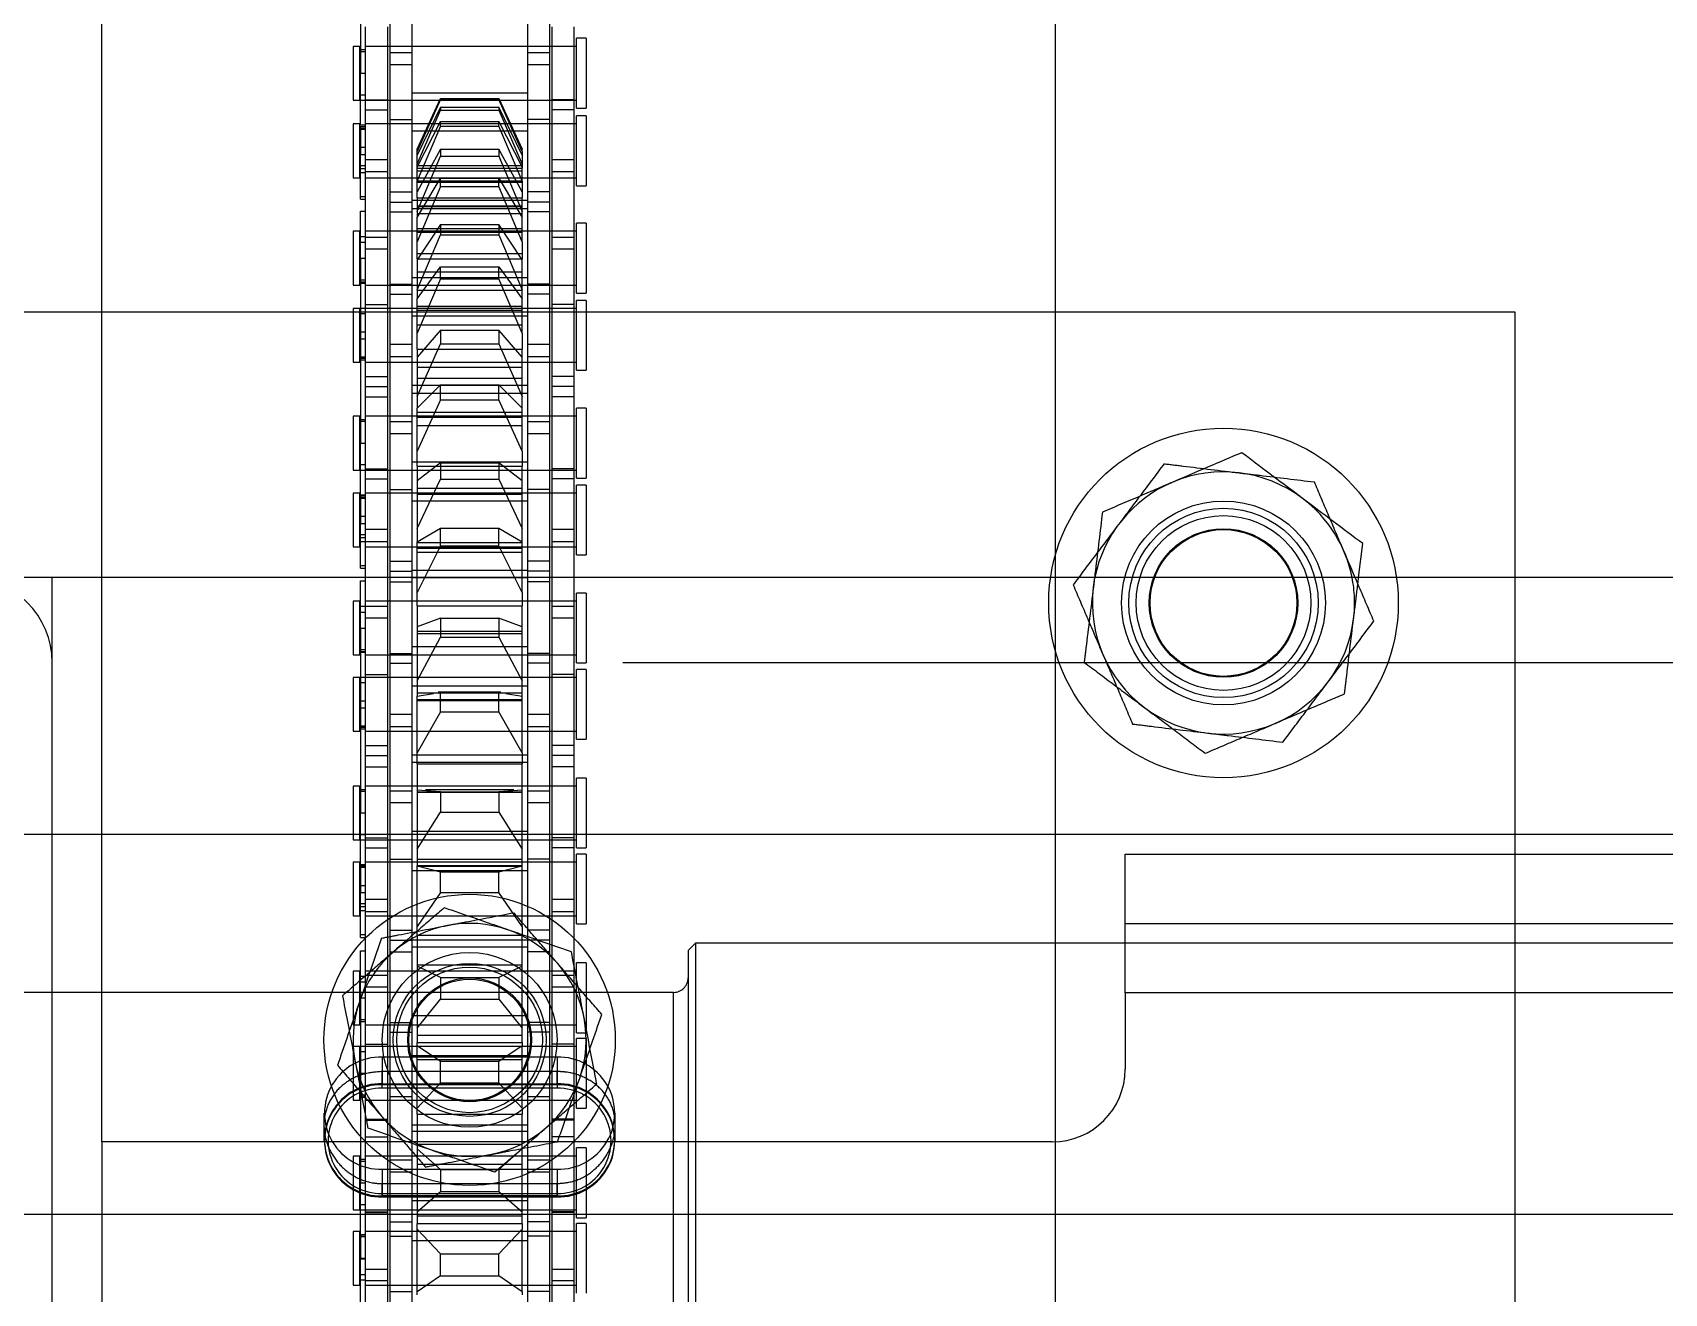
# Model space of a CAD drawing. Header units: metres. Extents: x 0 to 63075, y 0 to 44550.
# Drawn here: x 13962.1 to 14074.1, y 24634.4 to 24720.9 of the extents above; entities that cross this region are included whole.
import ezdxf

# ---------------------------------------------------------------- set-up
doc = ezdxf.new("R2010")
doc.units = ezdxf.units.M
doc.header["$LTSCALE"] = 75
doc.linetypes.add('HIDDEN2', pattern=[4.7625, 3.175, -1.5875])
for name, color, linetype in [('SDM', 7, 'Continuous'), ('SL1', 8, 'Continuous'), ('SL4', 4, 'Continuous'), ('ST1', 7, 'HIDDEN2')]:
    doc.layers.add(name, color=color, linetype=linetype)

# ---------------------------------------------------------------- blocks, each defined once
blk = doc.blocks.new('A$Ca548c4ee')
at = {"layer": 'SL1'}
for p, q in [((7742.12, 1997.52), (742.12, 1997.52)), ((7742.12, 1997.52), (742.12, 1997.52)), ((7742.12, 1971.42), (742.12, 1971.42)), ((7742.12, 1971.42), (742.12, 1971.42))]:
    blk.add_line(p, q, dxfattribs=at)
blk = doc.blocks.new('A$Ca53c419a')
at = {"layer": 'SL4'}
for p, q in [((215, 486.24), (59.76, 486.24)), ((215, 421), (215, 486.24)), ((215, 486.24), (1004.76, 486.24)), ((215.01, 420.77), (1004.76, 420.77)), ((228.64, 416), (228.64, 420.77)), ((253.75, 281.23), (253.75, 420.77)), ((272, 420.77), (272, 389.25)), ((225.24, 416), (220, 416)), ((225.24, 416), (234.76, 416)), ((225.24, 286), (225.24, 416)), ((234.76, 416), (234.76, 286)), ((253.75, 399.97), (256.08, 399.69)), ((272, 389.25), (253.75, 389.25))]:
    blk.add_line(p, q, dxfattribs=at)
for centre, radius, start, end in [((220, 421), 5, 180, 270), ((252, 409.25), 9, 23.0976, 78.7877), ((252, 409.25), 9, 323.0976, 23.0976), ((252, 409.25), 9, 281.2123, 323.0976)]:
    blk.add_arc(centre, radius, start, end, dxfattribs=at)
for points, knots in [([(258.24, 417.56), (256.91, 417.72), (255.43, 417.9), (253.91, 418.08), (253.75, 418.1)], [0, 0, 0, 0, 0.893968, 1, 1, 1, 1]), ([(260.28, 412.78), (260.23, 412.89), (259.86, 413.75), (259.17, 415.37), (258.55, 416.83), (258.24, 417.56)], [0, 0, 0, 0, 0.07009, 0.530784, 1, 1, 1, 1]), ([(262.32, 408), (261.99, 408.78), (261.32, 410.34), (260.63, 411.96), (260.28, 412.78)], [0, 0, 0, 0, 0.495458, 1, 1, 1, 1]), ([(259.2, 403.85), (259.27, 403.94), (259.83, 404.69), (260.89, 406.1), (261.84, 407.36), (262.32, 408)], [0, 0, 0, 0, 0.07009, 0.530784, 1, 1, 1, 1]), ([(256.08, 399.69), (256.58, 400.37), (257.61, 401.73), (258.66, 403.14), (259.2, 403.85)], [0, 0, 0, 0, 0.495458, 1, 1, 1, 1])]:
    blk.add_open_spline(points, degree=3, knots=knots, dxfattribs=at)
at = {"layer": 'ST1'}
for p, q in [((225.26, 447), (225.26, 538.56)), ((272, 534.86), (272, 420.77)), ((253.75, 420.77), (253.75, 496)), ((202.45, 489.65), (247.9, 489.65)), ((247.9, 489.65), (253.75, 489.65)), ((247.9, 212.35), (247.9, 489.65)), ((215, 486.24), (1004.76, 486.24)), ((216.97, 471), (215.07, 471)), ((216.16, 471), (215.14, 471)), ((203.75, 468.49), (206.97, 468.49)), ((208.84, 469), (205.15, 469)), ((205.15, 469), (205.15, 468.53)), ((205.15, 468.53), (208.84, 468.53)), ((205.52, 468.53), (205.52, 468.16)), ((205.88, 468.49), (205.88, 468.16)), ((205.9, 468.49), (205.9, 468.16)), ((206.97, 468.49), (206.97, 468.16)), ((208.62, 468.49), (206.97, 468.49)), ((207.01, 468.49), (207.01, 468.16)), ((208.47, 468.16), (208.47, 468.53)), ((208.61, 468.49), (208.61, 468.16)), ((208.62, 468.49), (208.62, 468.16)), ((208.63, 468.49), (212.18, 468.49)), ((208.63, 468.49), (208.63, 468.16)), ((208.84, 468.53), (208.84, 469)), ((214.02, 469), (210.33, 469)), ((210.33, 469), (210.33, 468.53)), ((210.33, 468.53), (214.02, 468.53)), ((210.33, 468.49), (210.33, 466.64)), ((210.7, 468.53), (210.7, 468.16)), ((212.18, 468.49), (212.18, 468.16)), ((224.88, 468.49), (212.18, 468.49)), ((212.18, 468.49), (212.18, 468.16)), ((213.65, 468.16), (213.65, 468.53)), ((213.8, 468.49), (213.8, 468.16)), ((213.8, 468.49), (213.8, 468.16)), ((214.02, 468.53), (214.02, 469)), ((221.54, 469), (217.85, 469)), ((217.85, 469), (217.85, 468.53)), ((217.85, 468.53), (221.54, 468.53)), ((218.07, 468.49), (218.07, 468.16)), ((218.08, 468.49), (218.08, 468.16)), ((218.22, 468.53), (218.22, 468.16)), ((219.67, 468.49), (219.67, 468.16)), ((219.71, 468.49), (219.71, 468.16)), ((221.17, 468.16), (221.17, 468.53)), ((221.54, 468.53), (221.54, 469)), ((221.54, 466.64), (221.54, 468.49)), ((226.72, 469), (223.03, 469)), ((223.03, 469), (223.03, 468.53)), ((223.03, 468.53), (226.72, 468.53)), ((223.25, 468.16), (223.25, 468.49)), ((223.26, 468.49), (223.26, 468.16)), ((223.26, 468.49), (223.26, 468.16)), ((223.4, 468.53), (223.4, 468.16)), ((224.88, 468.49), (224.88, 468.16)), ((224.88, 468.49), (228.11, 468.49)), ((224.88, 468.49), (224.88, 468.16)), ((225.98, 468.49), (225.98, 468.16)), ((225.98, 468.49), (225.98, 468.16)), ((226.35, 468.16), (226.35, 468.53)), ((226.72, 468.53), (226.72, 469)), ((228.11, 468.49), (228.11, 468.16)), ((228.11, 468.49), (228.11, 468.16)), ((228.11, 468.49), (228.11, 468.49)), ((229.04, 468.49), (229.04, 468.16)), ((229.04, 468.49), (232.12, 468.49)), ((229.24, 468.49), (229.24, 468.16)), ((234.21, 469), (230.52, 469)), ((230.52, 469), (230.52, 468.53)), ((230.52, 468.53), (234.2, 468.53)), ((230.89, 468.53), (230.89, 468.16)), ((231.16, 468.49), (231.16, 468.16)), ((231.36, 468.49), (231.36, 468.16)), ((232.12, 468.49), (232.12, 468.16)), ((234.04, 468.49), (232.12, 468.49)), ((232.61, 468.49), (232.61, 468.16)), ((233.84, 468.16), (233.84, 468.53)), ((233.92, 468.49), (233.92, 468.16)), ((234.03, 468.49), (237.58, 468.49)), ((234.03, 468.49), (234.03, 468.16)), ((234.04, 468.49), (234.04, 468.16)), ((234.2, 468.53), (234.21, 468.53)), ((234.21, 468.53), (234.21, 469)), ((239.42, 469), (235.73, 469)), ((235.73, 469), (235.73, 468.53)), ((235.73, 468.53), (239.42, 468.53)), ((235.73, 468.49), (235.73, 466.64)), ((236.1, 468.53), (236.1, 468.16)), ((237.58, 468.49), (237.58, 468.16)), ((250.28, 468.49), (237.58, 468.49)), ((239.05, 468.16), (239.05, 468.53)), ((239.2, 468.49), (239.2, 468.16)), ((239.42, 468.53), (239.42, 469)), ((246.88, 469), (243.19, 469)), ((243.19, 469), (243.19, 468.53)), ((243.19, 468.53), (246.87, 468.53)), ((243.36, 468.49), (243.36, 468.16)), ((243.48, 468.49), (243.48, 468.16)), ((243.56, 468.53), (243.56, 468.16)), ((244.79, 468.49), (244.79, 468.16)), ((245.28, 468.49), (245.28, 468.16)), ((246.51, 468.16), (246.51, 468.53)), ((246.87, 468.53), (246.88, 468.53)), ((246.88, 468.53), (246.88, 469)), ((246.88, 466.64), (246.88, 468.49)), ((252.12, 469), (248.43, 469)), ((248.43, 469), (248.43, 468.53)), ((248.43, 468.53), (252.12, 468.53)), ((248.59, 468.16), (248.59, 468.49)), ((248.66, 468.49), (248.66, 468.16)), ((248.8, 468.53), (248.8, 468.16)), ((250.28, 468.49), (250.28, 468.16)), ((250.28, 468.49), (253.51, 468.49)), ((251.38, 468.49), (251.38, 468.16)), ((251.75, 468.16), (251.75, 468.53)), ((252.12, 468.53), (252.12, 469)), ((253.51, 468.49), (253.51, 468.16)), ((254.38, 468.49), (254.38, 468.16)), ((254.38, 468.49), (257.46, 468.49)), ((254.58, 468.49), (254.58, 468.16)), ((259.55, 469), (255.86, 469)), ((255.86, 469), (255.86, 468.53)), ((255.86, 468.53), (259.54, 468.53)), ((256.23, 468.53), (256.23, 468.16)), ((256.5, 468.49), (256.5, 468.16)), ((256.7, 468.49), (256.7, 468.16)), ((257.46, 468.49), (257.46, 468.16)), ((259.38, 468.49), (257.46, 468.49)), ((257.95, 468.49), (257.95, 468.16)), ((259.18, 468.16), (259.18, 468.53)), ((259.26, 468.49), (259.26, 468.16)), ((259.38, 468.49), (259.38, 468.16)), ((259.43, 468.49), (262.98, 468.49)), ((259.43, 468.49), (259.43, 468.16)), ((259.54, 468.53), (259.55, 468.53)), ((259.55, 468.53), (259.55, 469)), ((264.82, 469), (261.13, 469)), ((261.13, 469), (261.13, 468.53)), ((261.13, 468.53), (264.82, 468.53)), ((261.13, 468.49), (261.13, 466.64)), ((261.5, 468.53), (261.5, 468.16)), ((262.98, 468.49), (262.98, 468.16)), ((275.68, 468.49), (262.98, 468.49)), ((264.45, 468.16), (264.45, 468.53)), ((264.6, 468.49), (264.6, 468.16)), ((264.82, 468.53), (264.82, 469)), ((272.22, 469), (268.53, 469)), ((268.53, 469), (268.53, 468.53)), ((268.53, 468.53), (272.21, 468.53)), ((268.7, 468.49), (268.7, 468.16)), ((268.82, 468.49), (268.82, 468.16)), ((268.9, 468.53), (268.9, 468.16)), ((270.13, 468.49), (270.13, 468.16)), ((270.62, 468.49), (270.62, 468.16)), ((271.85, 468.16), (271.85, 468.53)), ((272.21, 468.53), (272.22, 468.53)), ((272.22, 468.53), (272.22, 469)), ((272.22, 466.64), (272.22, 468.49)), ((277.52, 469), (273.83, 469)), ((273.83, 469), (273.83, 468.53)), ((273.83, 468.53), (277.52, 468.53)), ((273.93, 468.16), (273.93, 468.49)), ((274.06, 468.49), (274.06, 468.16)), ((274.2, 468.53), (274.2, 468.16)), ((275.68, 468.49), (275.68, 468.16)), ((275.68, 468.49), (278.91, 468.49)), ((276.78, 468.49), (276.78, 468.16)), ((277.15, 468.16), (277.15, 468.53)), ((277.52, 468.53), (277.52, 469)), ((278.91, 468.49), (278.91, 468.16)), ((279.72, 468.49), (279.72, 468.16)), ((279.72, 468.49), (282.8, 468.49)), ((279.92, 468.49), (279.92, 468.16)), ((284.89, 469), (281.2, 469)), ((281.2, 469), (281.2, 468.53)), ((281.2, 468.53), (284.88, 468.53)), ((281.57, 468.53), (281.57, 468.16)), ((281.84, 468.49), (281.84, 468.16)), ((282.04, 468.49), (282.04, 468.16)), ((282.8, 468.49), (282.8, 468.16)), ((284.72, 468.49), (282.8, 468.49)), ((283.29, 468.49), (283.29, 468.16)), ((284.52, 468.16), (284.52, 468.53)), ((284.6, 468.49), (284.6, 468.16)), ((284.72, 468.49), (284.72, 468.16)), ((284.83, 468.49), (288.38, 468.49)), ((284.83, 468.49), (284.83, 468.16)), ((284.88, 468.53), (284.89, 468.53)), ((284.89, 468.53), (284.89, 469)), ((290.22, 469), (286.53, 469)), ((286.53, 469), (286.53, 468.53)), ((286.53, 468.53), (290.22, 468.53)), ((286.53, 468.49), (286.53, 466.64)), ((286.9, 468.53), (286.9, 468.16)), ((288.38, 468.49), (288.38, 468.16)), ((301.08, 468.49), (288.38, 468.49)), ((289.85, 468.16), (289.85, 468.53)), ((290, 468.49), (290, 468.16)), ((290.22, 468.53), (290.22, 469)), ((205.46, 468.16), (195.12, 468.16)), ((205.15, 468.16), (205.15, 466.64)), ((205.15, 468.16), (205.15, 453.66)), ((205.46, 466.64), (205.46, 468.16)), ((206.26, 468.16), (205.52, 468.16)), ((215.35, 468.16), (206.26, 468.16)), ((206.26, 468.16), (206.26, 466.64)), ((208.84, 466.64), (208.84, 468.16)), ((208.84, 453.66), (208.84, 468.16)), ((210.14, 468.16), (210.14, 466.64)), ((210.2, 468.16), (210.2, 466.64)), ((210.33, 468.16), (210.33, 453.66)), ((214.02, 466.64), (214.02, 468.16)), ((214.02, 453.66), (214.02, 468.16)), ((215.35, 468.16), (215.35, 466.64)), ((215.35, 468.16), (215.35, 466.64)), ((221.7, 468.16), (215.35, 468.16)), ((216.49, 468.16), (216.49, 466.64)), ((216.55, 468.16), (216.55, 466.64)), ((217.85, 468.16), (217.85, 466.64)), ((217.85, 468.16), (217.85, 453.66)), ((221.54, 453.66), (221.54, 468.16)), ((221.7, 468.16), (221.7, 466.64)), ((221.7, 468.16), (221.7, 466.64)), ((230.8, 468.16), (221.7, 468.16)), ((223.03, 468.16), (223.03, 466.64)), ((223.03, 468.16), (223.03, 453.66)), ((225.61, 466.64), (225.61, 468.16)), ((226.44, 468.16), (226.44, 466.64)), ((226.72, 466.64), (226.72, 468.16)), ((226.72, 453.66), (226.72, 468.16)), ((230.52, 468.16), (230.52, 466.64)), ((230.52, 468.16), (230.52, 453.66)), ((231.66, 468.16), (230.8, 468.16)), ((230.8, 466.64), (230.8, 468.16)), ((240.75, 468.16), (231.66, 468.16)), ((231.66, 468.16), (231.66, 466.64)), ((234.21, 466.64), (234.21, 468.16)), ((234.21, 453.66), (234.21, 468.16)), ((235.19, 468.16), (235.19, 466.64)), ((235.73, 468.16), (235.73, 453.66)), ((235.87, 468.16), (235.87, 466.64)), ((239.42, 466.64), (239.42, 468.16)), ((239.42, 453.66), (239.42, 468.16)), ((240.75, 468.16), (240.75, 466.64)), ((247.1, 468.16), (240.75, 468.16)), ((241.52, 468.16), (241.52, 466.64)), ((242.21, 468.16), (242.21, 466.64)), ((243.19, 468.16), (243.19, 466.64)), ((243.19, 468.16), (243.19, 453.66)), ((246.88, 453.66), (246.88, 468.16)), ((247.1, 468.16), (247.1, 466.64)), ((256.2, 468.16), (247.1, 468.16)), ((248.43, 468.16), (248.43, 466.64)), ((248.43, 468.16), (248.43, 453.66)), ((250.95, 466.64), (250.95, 468.16)), ((251.78, 468.16), (251.78, 466.64)), ((252.12, 466.64), (252.12, 468.16)), ((252.12, 453.66), (252.12, 468.16)), ((255.86, 468.16), (255.86, 466.64)), ((255.86, 468.16), (255.86, 453.66)), ((257.06, 468.16), (256.2, 468.16)), ((256.2, 466.64), (256.2, 468.16)), ((266.15, 468.16), (257.06, 468.16)), ((257.06, 468.16), (257.06, 466.64)), ((259.55, 466.64), (259.55, 468.16)), ((259.55, 453.66), (259.55, 468.16)), ((260.53, 468.16), (260.53, 466.64)), ((261.13, 468.16), (261.13, 453.66)), ((261.21, 468.16), (261.21, 466.64)), ((264.82, 466.64), (264.82, 468.16)), ((264.82, 453.66), (264.82, 468.16)), ((266.15, 468.16), (266.15, 466.64)), ((272.5, 468.16), (266.15, 468.16)), ((266.86, 468.16), (266.86, 466.64)), ((267.55, 468.16), (267.55, 466.64)), ((268.53, 468.16), (268.53, 466.64)), ((268.53, 468.16), (268.53, 453.66)), ((272.22, 453.66), (272.22, 468.16)), ((272.5, 468.16), (272.5, 466.64)), ((281.6, 468.16), (272.5, 468.16)), ((273.83, 468.16), (273.83, 466.64)), ((273.83, 468.16), (273.83, 453.66)), ((276.29, 466.64), (276.29, 468.16)), ((277.12, 468.16), (277.12, 466.64)), ((277.52, 466.64), (277.52, 468.16)), ((277.52, 453.66), (277.52, 468.16)), ((281.2, 468.16), (281.2, 466.64)), ((281.2, 468.16), (281.2, 453.66)), ((282.46, 468.16), (281.6, 468.16)), ((281.6, 466.64), (281.6, 468.16)), ((291.55, 468.16), (282.46, 468.16)), ((282.46, 468.16), (282.46, 466.64)), ((284.89, 466.64), (284.89, 468.16)), ((284.89, 453.66), (284.89, 468.16)), ((285.87, 468.16), (285.87, 466.64)), ((286.53, 468.16), (286.53, 453.66)), ((286.55, 468.16), (286.55, 466.64)), ((290.22, 466.64), (290.22, 468.16)), ((290.22, 453.66), (290.22, 468.16)), ((205.46, 466.64), (195.12, 466.64)), ((208.53, 466.48), (202.21, 466.48)), ((204.72, 466.48), (204.72, 464.96)), ((205.15, 466.48), (205.15, 464.96)), ((206.26, 466.64), (205.46, 466.64)), ((215.35, 466.64), (206.26, 466.64)), ((208.53, 466.48), (208.53, 464.96)), ((218.1, 466.48), (208.53, 466.48)), ((208.84, 464.96), (208.84, 466.48)), ((209.51, 466.48), (209.51, 464.96)), ((210.33, 466.48), (210.33, 464.96)), ((213.12, 467), (211.22, 467)), ((211.22, 467), (211.22, 455)), ((211.46, 467), (211.28, 467)), ((211.28, 467), (211.28, 455)), ((211.29, 467), (212.13, 467)), ((211.29, 455), (211.29, 467)), ((211.46, 467), (211.46, 455)), ((212.13, 467), (212.13, 455)), ((212.91, 464.96), (212.91, 466.48)), ((213.12, 467), (213.12, 455)), ((213.77, 466.48), (213.77, 464.96)), ((214.02, 464.96), (214.02, 466.48)), ((221.7, 466.64), (215.35, 466.64)), ((217.85, 466.48), (217.85, 464.96)), ((218.96, 466.48), (218.1, 466.48)), ((218.1, 464.96), (218.1, 466.48)), ((218.68, 467), (218.99, 467)), ((218.68, 455), (218.68, 467)), ((220.82, 467), (218.92, 467)), ((218.92, 455), (218.92, 467)), ((228.05, 466.48), (218.96, 466.48)), ((218.96, 466.48), (218.96, 464.96)), ((218.99, 467), (219.83, 467)), ((218.99, 467), (218.99, 455)), ((219.83, 455), (219.83, 467)), ((220.82, 455), (220.82, 467)), ((221.54, 464.96), (221.54, 466.48)), ((230.8, 466.64), (221.7, 466.64)), ((222.52, 466.48), (222.52, 464.96)), ((223.03, 466.48), (223.03, 464.96)), ((223.2, 466.48), (223.2, 464.96)), ((226.72, 464.96), (226.72, 466.48)), ((228.05, 466.48), (228.05, 464.96)), ((234.4, 466.48), (228.05, 466.48)), ((228.85, 466.48), (228.85, 464.96)), ((229.54, 466.48), (229.54, 464.96)), ((230.52, 466.48), (230.52, 464.96)), ((231.66, 466.64), (230.8, 466.64)), ((240.75, 466.64), (231.66, 466.64)), ((234.21, 464.96), (234.21, 466.48)), ((234.4, 466.48), (234.4, 464.96)), ((243.5, 466.48), (234.4, 466.48)), ((235.73, 466.48), (235.73, 464.96)), ((238.28, 464.96), (238.28, 466.48)), ((239.11, 466.48), (239.11, 464.96)), ((239.42, 464.96), (239.42, 466.48)), ((247.1, 466.64), (240.75, 466.64)), ((243.19, 466.48), (243.19, 464.96)), ((243.5, 464.96), (243.5, 466.48)), ((244.36, 466.48), (243.5, 466.48)), ((253.45, 466.48), (244.36, 466.48)), ((244.36, 466.48), (244.36, 464.96)), ((246.88, 464.96), (246.88, 466.48)), ((256.2, 466.64), (247.1, 466.64)), ((247.86, 466.48), (247.86, 464.96)), ((248.43, 466.48), (248.43, 464.96)), ((248.54, 466.48), (248.54, 464.96)), ((252.12, 464.96), (252.12, 466.48)), ((253.45, 466.48), (253.45, 464.96)), ((259.8, 466.48), (253.45, 466.48)), ((254.19, 466.48), (254.19, 464.96)), ((254.88, 466.48), (254.88, 464.96)), ((255.86, 466.48), (255.86, 464.96)), ((257.06, 466.64), (256.2, 466.64)), ((266.15, 466.64), (257.06, 466.64)), ((259.55, 464.96), (259.55, 466.48)), ((259.8, 466.48), (259.8, 464.96)), ((268.9, 466.48), (259.8, 466.48)), ((261.13, 466.48), (261.13, 464.96)), ((263.62, 464.96), (263.62, 466.48)), ((264.45, 466.48), (264.45, 464.96)), ((264.82, 464.96), (264.82, 466.48)), ((272.5, 466.64), (266.15, 466.64)), ((268.53, 466.48), (268.53, 464.96)), ((268.9, 464.96), (268.9, 466.48)), ((269.76, 466.48), (268.9, 466.48)), ((278.85, 466.48), (269.76, 466.48)), ((269.76, 466.48), (269.76, 464.96)), ((272.22, 464.96), (272.22, 466.48)), ((281.6, 466.64), (272.5, 466.64)), ((273.2, 466.48), (273.2, 464.96)), ((273.83, 466.48), (273.83, 464.96)), ((273.88, 466.48), (273.88, 464.96)), ((277.52, 464.96), (277.52, 466.48)), ((278.85, 466.48), (278.85, 464.96)), ((285.2, 466.48), (278.85, 466.48)), ((279.53, 466.48), (279.53, 464.96)), ((280.22, 466.48), (280.22, 464.96)), ((281.2, 466.48), (281.2, 464.96)), ((282.46, 466.64), (281.6, 466.64)), ((291.55, 466.64), (282.46, 466.64)), ((284.89, 464.96), (284.89, 466.48)), ((285.2, 466.48), (285.2, 464.96)), ((294.3, 466.48), (285.2, 466.48)), ((286.53, 466.48), (286.53, 464.96)), ((288.96, 464.96), (288.96, 466.48)), ((289.79, 466.48), (289.79, 464.96)), ((290.22, 464.96), (290.22, 466.48)), ((208.53, 464.96), (202.21, 464.96)), ((205.15, 464.96), (205.15, 457.03)), ((208.22, 464.96), (208.22, 457.03)), ((218.1, 464.96), (208.53, 464.96)), ((208.84, 457.03), (208.84, 464.96)), ((210.33, 464.96), (210.33, 457.03)), ((210.95, 457.03), (210.95, 464.96)), ((214.02, 457.03), (214.02, 464.96)), ((215.73, 464.96), (215.73, 457.03)), ((216.14, 457.03), (216.14, 464.96)), ((217.85, 464.96), (217.85, 457.03)), ((218.96, 464.96), (218.1, 464.96)), ((228.05, 464.96), (218.96, 464.96)), ((220.92, 464.96), (220.92, 457.03)), ((221.54, 457.03), (221.54, 464.96)), ((223.03, 464.96), (223.03, 457.03)), ((223.65, 457.03), (223.65, 464.96)), ((226.72, 457.03), (226.72, 464.96)), ((234.4, 464.96), (228.05, 464.96)), ((228.4, 464.96), (228.4, 457.03)), ((228.84, 457.03), (228.84, 464.96)), ((230.52, 464.96), (230.52, 457.03)), ((233.62, 464.96), (233.62, 457.03)), ((234.21, 457.03), (234.21, 464.96)), ((243.5, 464.96), (234.4, 464.96)), ((235.73, 464.96), (235.73, 457.03)), ((236.32, 457.03), (236.32, 464.96)), ((239.42, 457.03), (239.42, 464.96)), ((241.07, 464.96), (241.07, 457.03)), ((241.54, 457.03), (241.54, 464.96)), ((243.19, 464.96), (243.19, 457.03)), ((244.36, 464.96), (243.5, 464.96)), ((253.45, 464.96), (244.36, 464.96)), ((246.32, 464.96), (246.32, 457.03)), ((246.88, 457.03), (246.88, 464.96)), ((248.43, 464.96), (248.43, 457.03)), ((248.99, 457.03), (248.99, 464.96)), ((252.12, 457.03), (252.12, 464.96)), ((259.8, 464.96), (253.45, 464.96)), ((253.74, 464.96), (253.74, 457.03)), ((254.24, 457.03), (254.24, 464.96)), ((255.86, 464.96), (255.86, 457.03)), ((259.02, 464.96), (259.02, 457.03)), ((259.55, 457.03), (259.55, 464.96)), ((268.9, 464.96), (259.8, 464.96)), ((261.13, 464.96), (261.13, 457.03)), ((261.66, 457.03), (261.66, 464.96)), ((264.82, 457.03), (264.82, 464.96)), ((266.41, 464.96), (266.41, 457.03)), ((266.94, 457.03), (266.94, 464.96)), ((268.53, 464.96), (268.53, 457.03)), ((269.76, 464.96), (268.9, 464.96)), ((278.85, 464.96), (269.76, 464.96)), ((271.72, 464.96), (271.72, 457.03)), ((272.22, 457.03), (272.22, 464.96)), ((273.83, 464.96), (273.83, 457.03)), ((274.33, 457.03), (274.33, 464.96)), ((277.52, 457.03), (277.52, 464.96)), ((285.2, 464.96), (278.85, 464.96)), ((279.08, 464.96), (279.08, 457.03)), ((279.64, 457.03), (279.64, 464.96)), ((281.2, 464.96), (281.2, 457.03)), ((284.42, 464.96), (284.42, 457.03)), ((284.89, 457.03), (284.89, 464.96)), ((294.3, 464.96), (285.2, 464.96)), ((286.53, 464.96), (286.53, 457.03)), ((287, 457.03), (287, 464.96)), ((290.22, 457.03), (290.22, 464.96)), ((204.5, 464.6), (204.7, 464.6)), ((205.81, 463), (204.7, 464.6)), ((204.7, 464.6), (209.01, 464.6)), ((209.01, 464.6), (207.31, 463)), ((209.01, 464.6), (209.4, 464.6)), ((209.4, 464.6), (209.4, 457.4)), ((216.91, 464.6), (209.4, 464.6)), ((209.91, 464.6), (209.91, 457.4)), ((210.2, 464.6), (211.59, 463)), ((212.13, 464.6), (212.13, 457.4)), ((213.09, 463), (214.52, 464.6)), ((213.13, 464.6), (213.13, 457.4)), ((213.44, 457.4), (213.44, 464.6)), ((214.83, 464.6), (214.83, 457.4)), ((216.91, 464.6), (216.91, 457.4)), ((216.91, 464.6), (217.32, 464.6)), ((219.06, 463), (217.32, 464.6)), ((217.32, 464.6), (221.62, 464.6)), ((219.83, 457.4), (219.83, 464.6)), ((221.62, 464.6), (220.55, 463)), ((220.66, 464.6), (220.66, 457.4)), ((220.83, 457.4), (220.83, 464.6)), ((220.84, 457.4), (220.84, 464.6)), ((221.62, 464.6), (221.81, 464.6)), ((221.81, 464.6), (221.81, 457.4)), ((229.2, 464.6), (221.81, 464.6)), ((222.32, 464.6), (222.32, 457.4)), ((222.8, 464.6), (224.8, 463)), ((225.26, 457.4), (225.26, 464.6)), ((226.28, 463), (227.06, 464.6)), ((227.16, 464.6), (227.16, 457.4)), ((229.2, 464.6), (229.2, 457.4)), ((229.2, 464.6), (229.79, 464.6)), ((232.11, 463), (229.79, 464.6)), ((229.79, 464.6), (233.95, 464.6)), ((233.95, 464.6), (233.55, 463)), ((233.93, 464.6), (233.93, 457.4)), ((233.95, 464.6), (233.95, 464.6)), ((240.95, 464.6), (233.95, 464.6)), ((233.95, 457.4), (233.95, 464.6)), ((234.42, 464.6), (234.42, 457.4)), ((235.09, 464.6), (237.63, 463)), ((239.02, 464.6), (239.02, 457.4)), ((239.03, 464.6), (239.03, 457.4)), ((239.04, 463), (239.14, 464.6)), ((239.18, 457.96), (239.18, 464.04)), ((240.95, 464.6), (240.95, 457.4)), ((240.95, 464.6), (241.71, 464.6)), ((244.53, 463), (241.71, 464.6)), ((241.71, 464.6), (245.59, 464.6)), ((245.3, 464.6), (245.3, 457.4)), ((245.37, 464.6), (245.37, 457.4)), ((245.59, 464.6), (245.79, 463.49)), ((251.8, 464.6), (245.59, 464.6)), ((245.82, 464.6), (245.82, 457.4)), ((246.65, 464.6), (249.66, 463)), ((249.91, 464.6), (249.91, 457.4)), ((250.06, 464.6), (250.06, 457.4)), ((250.95, 463), (250.37, 464.6)), ((251.8, 464.6), (251.8, 457.4)), ((251.8, 464.6), (252.71, 464.6)), ((255.93, 463), (252.71, 464.6)), ((252.71, 464.6), (256.19, 464.6)), ((255.49, 464.6), (255.49, 457.4)), ((255.76, 464.6), (255.76, 457.4)), ((261.4, 464.6), (256.16, 464.6)), ((256.16, 464.6), (256.16, 457.4)), ((256.19, 464.6), (257.14, 463)), ((257.12, 464.6), (260.5, 463)), ((259.48, 464.6), (259.48, 457.4)), ((259.89, 464.6), (259.89, 457.4)), ((261.63, 463), (260.39, 464.6)), ((261.4, 464.6), (261.4, 457.4)), ((261.4, 464.6), (262.42, 464.6)), ((265.95, 463), (262.42, 464.6)), ((262.42, 464.6), (265.38, 464.6)), ((264.18, 464.6), (264.18, 457.4)), ((264.77, 464.6), (264.77, 457.4)), ((265.11, 464.6), (265.11, 457.4)), ((265.38, 464.6), (266.98, 463)), ((269.43, 464.6), (265.38, 464.6)), ((266.17, 464.6), (269.8, 463)), ((267.43, 464.6), (267.43, 457.4)), ((268.2, 464.6), (268.2, 457.4)), ((270.74, 463), (268.88, 464.6)), ((269.43, 464.6), (269.43, 457.4)), ((269.43, 464.6), (270.53, 464.6)), ((274.26, 463), (270.53, 464.6)), ((270.53, 464.6), (272.89, 464.6)), ((271.09, 464.6), (271.09, 457.4)), ((272.11, 464.6), (272.11, 457.4)), ((272.37, 464.6), (272.37, 457.4)), ((272.89, 464.6), (275.07, 463)), ((275.64, 464.6), (272.89, 464.6)), ((273.49, 464.6), (273.49, 457.4)), ((273.5, 464.6), (277.28, 463)), ((274.73, 464.6), (274.73, 457.4)), ((277.99, 463), (275.57, 464.6)), ((275.64, 464.6), (275.64, 457.4)), ((275.64, 464.6), (276.79, 464.6)), ((275.99, 464.6), (275.99, 457.4)), ((280.59, 463), (276.79, 464.6)), ((276.79, 464.6), (278.46, 464.6)), ((277.46, 464.6), (277.46, 457.4)), ((277.54, 464.6), (277.54, 457.4)), ((277.72, 464.6), (277.72, 457.4)), ((278.46, 464.6), (281.17, 463)), ((279.83, 464.6), (278.46, 464.6)), ((278.74, 464.6), (278.74, 457.4)), ((278.88, 464.6), (282.67, 463)), ((279.23, 464.6), (279.23, 457.4)), ((279.27, 464.6), (279.27, 457.4)), ((279.83, 464.6), (279.83, 457.4)), ((279.83, 464.6), (280.98, 464.6)), ((283.15, 463), (280.24, 464.6)), ((280.89, 464.6), (280.89, 457.4)), ((284.74, 463), (280.98, 464.6)), ((280.98, 464.6), (281.92, 464.6)), ((280.98, 464.6), (280.98, 457.4)), ((281.67, 464.6), (281.67, 457.4)), ((281.86, 464.6), (281.86, 457.4)), ((281.86, 464.6), (282.99, 464.6)), ((281.92, 464.6), (285.06, 463)), ((282.05, 464.6), (282.05, 457.4)), ((282.14, 464.6), (285.83, 463)), ((286.04, 463), (282.74, 464.6)), ((286.57, 463), (282.99, 464.6)), ((282.99, 464.6), (283.16, 464.6)), ((283.16, 464.6), (286.63, 463)), ((205.81, 463), (207.31, 463)), ((205.81, 463), (205.81, 459)), ((207.31, 463), (207.31, 459)), ((213.09, 463), (211.59, 463)), ((211.59, 463), (211.59, 459)), ((213.09, 463), (213.09, 459)), ((219.06, 463), (220.55, 463)), ((219.06, 463), (219.06, 459)), ((220.55, 463), (220.55, 459)), ((224.8, 463), (224.8, 459)), ((226.28, 463), (224.8, 463)), ((226.28, 463), (226.28, 459)), ((232.11, 463), (232.11, 459)), ((232.11, 463), (233.55, 463)), ((233.55, 463), (233.55, 459)), ((237.63, 463), (237.63, 459)), ((239.04, 463), (237.63, 463)), ((239.04, 463), (239.04, 459)), ((244.53, 463), (244.53, 459)), ((244.53, 463), (245.88, 463)), ((245.85, 463.15), (245.88, 463)), ((245.88, 458.85), (245.88, 463.15)), ((245.88, 463), (245.88, 459)), ((249.66, 463), (249.66, 459)), ((250.95, 463), (249.66, 463)), ((250.95, 463), (250.95, 459)), ((255.93, 463), (255.93, 459)), ((255.93, 463), (257.14, 463)), ((257.14, 463), (257.14, 459)), ((260.5, 463), (260.5, 459)), ((261.63, 463), (260.5, 463)), ((261.63, 463), (261.63, 459)), ((265.95, 463), (265.95, 459)), ((265.95, 463), (266.98, 463)), ((266.98, 463), (266.98, 459)), ((269.8, 463), (269.8, 459)), ((270.74, 463), (269.8, 463)), ((270.74, 463), (270.74, 459)), ((274.26, 463), (274.26, 459)), ((274.26, 463), (275.07, 463)), ((275.07, 463), (275.07, 459)), ((277.99, 463), (277.28, 463)), ((277.28, 463), (277.28, 459)), ((277.99, 463), (277.99, 459)), ((280.59, 463), (280.59, 459)), ((280.59, 463), (281.17, 463)), ((281.17, 463), (281.17, 459)), ((283.15, 463), (282.67, 463)), ((282.67, 463), (282.67, 459)), ((283.15, 463), (283.15, 459)), ((284.74, 463), (284.74, 459)), ((284.74, 463), (285.06, 463)), ((285.06, 463), (285.06, 459)), ((286.04, 463), (285.83, 463)), ((285.83, 463), (285.83, 459)), ((286.04, 463), (286.04, 459)), ((286.57, 463), (286.57, 459)), ((286.57, 463), (286.63, 463)), ((286.63, 463), (286.63, 459)), ((204.7, 457.4), (205.81, 459)), ((205.81, 459), (207.31, 459)), ((207.31, 459), (209.01, 457.4)), ((211.59, 459), (210.2, 457.4)), ((213.09, 459), (211.59, 459)), ((214.52, 457.4), (213.09, 459)), ((217.32, 457.4), (219.06, 459)), ((219.06, 459), (220.55, 459)), ((220.55, 459), (221.62, 457.4)), ((224.8, 459), (222.8, 457.4)), ((226.28, 459), (224.8, 459)), ((227.06, 457.4), (226.28, 459)), ((229.79, 457.4), (232.11, 459)), ((232.11, 459), (233.55, 459)), ((233.55, 459), (233.95, 457.4)), ((237.63, 459), (235.09, 457.4)), ((239.04, 459), (237.63, 459)), ((239.14, 457.4), (239.04, 459)), ((241.71, 457.4), (244.53, 459)), ((244.53, 459), (245.88, 459)), ((245.79, 458.51), (245.59, 457.4)), ((245.88, 459), (245.85, 458.85)), ((249.66, 459), (246.65, 457.4)), ((250.95, 459), (249.66, 459)), ((250.37, 457.4), (250.95, 459)), ((252.71, 457.4), (255.93, 459)), ((255.93, 459), (257.14, 459)), ((257.14, 459), (256.19, 457.4)), ((260.5, 459), (257.12, 457.4)), ((260.39, 457.4), (261.63, 459)), ((261.63, 459), (260.5, 459)), ((262.42, 457.4), (265.95, 459)), ((266.98, 459), (265.38, 457.4)), ((265.95, 459), (266.98, 459)), ((269.8, 459), (266.17, 457.4)), ((268.88, 457.4), (270.74, 459)), ((270.74, 459), (269.8, 459)), ((270.53, 457.4), (274.26, 459)), ((275.07, 459), (272.89, 457.4)), ((277.28, 459), (273.5, 457.4)), ((274.26, 459), (275.07, 459)), ((275.57, 457.4), (277.99, 459)), ((276.79, 457.4), (280.59, 459)), ((277.99, 459), (277.28, 459)), ((281.17, 459), (278.46, 457.4)), ((282.67, 459), (278.88, 457.4)), ((280.24, 457.4), (283.15, 459)), ((280.59, 459), (281.17, 459)), ((280.98, 457.4), (284.74, 459)), ((285.06, 459), (281.92, 457.4)), ((285.83, 459), (282.14, 457.4)), ((283.15, 459), (282.67, 459)), ((282.74, 457.4), (286.04, 459)), ((282.99, 457.4), (286.57, 459)), ((286.63, 459), (283.16, 457.4)), ((284.74, 459), (285.06, 459)), ((286.04, 459), (285.83, 459)), ((286.57, 459), (286.63, 459)), ((208.53, 457.03), (202.21, 457.03)), ((204.7, 457.4), (204.5, 457.4)), ((204.7, 457.4), (209.01, 457.4)), ((204.72, 455.51), (204.72, 457.03)), ((205.15, 457.03), (205.15, 455.51)), ((208.53, 455.51), (208.53, 457.03)), ((218.1, 457.03), (208.53, 457.03)), ((208.84, 455.51), (208.84, 457.03)), ((209.4, 457.4), (209.01, 457.4)), ((209.4, 457.4), (216.91, 457.4)), ((209.51, 455.51), (209.51, 457.03)), ((210.33, 457.03), (210.33, 455.51)), ((212.91, 455.51), (212.91, 457.03)), ((213.77, 457.03), (213.77, 455.51)), ((214.02, 455.51), (214.02, 457.03)), ((217.32, 457.4), (216.91, 457.4)), ((217.32, 457.4), (221.62, 457.4)), ((217.85, 457.03), (217.85, 455.51)), ((218.96, 457.03), (218.1, 457.03)), ((218.1, 455.51), (218.1, 457.03)), ((228.05, 457.03), (218.96, 457.03)), ((218.96, 457.03), (218.96, 455.51)), ((221.54, 455.51), (221.54, 457.03)), ((221.81, 457.4), (221.62, 457.4)), ((221.81, 457.4), (229.2, 457.4)), ((222.52, 455.51), (222.52, 457.03)), ((223.03, 457.03), (223.03, 455.51)), ((223.2, 455.51), (223.2, 457.03)), ((226.72, 455.51), (226.72, 457.03)), ((228.05, 455.51), (228.05, 457.03)), ((234.4, 457.03), (228.05, 457.03)), ((228.85, 455.51), (228.85, 457.03)), ((229.79, 457.4), (229.2, 457.4)), ((229.54, 455.51), (229.54, 457.03)), ((229.79, 457.4), (233.95, 457.4)), ((230.52, 457.03), (230.52, 455.51)), ((233.95, 457.4), (233.95, 457.4)), ((233.95, 457.4), (240.95, 457.4)), ((234.21, 455.51), (234.21, 457.03)), ((234.4, 455.51), (234.4, 457.03)), ((243.5, 457.03), (234.4, 457.03)), ((235.73, 457.03), (235.73, 455.51)), ((238.28, 455.51), (238.28, 457.03)), ((239.11, 457.03), (239.11, 455.51)), ((239.42, 455.51), (239.42, 457.03)), ((241.71, 457.4), (240.95, 457.4)), ((241.71, 457.4), (245.59, 457.4)), ((243.19, 457.03), (243.19, 455.51)), ((243.5, 455.51), (243.5, 457.03)), ((244.36, 457.03), (243.5, 457.03)), ((253.45, 457.03), (244.36, 457.03)), ((244.36, 457.03), (244.36, 455.51)), ((245.59, 457.4), (251.8, 457.4)), ((246.88, 455.51), (246.88, 457.03)), ((247.86, 455.51), (247.86, 457.03)), ((248.43, 457.03), (248.43, 455.51)), ((248.54, 455.51), (248.54, 457.03)), ((252.71, 457.4), (251.8, 457.4)), ((252.12, 455.51), (252.12, 457.03)), ((252.71, 457.4), (256.19, 457.4)), ((253.45, 455.51), (253.45, 457.03)), ((259.8, 457.03), (253.45, 457.03)), ((254.19, 455.51), (254.19, 457.03)), ((254.88, 455.51), (254.88, 457.03)), ((255.86, 457.03), (255.86, 455.51)), ((256.19, 457.4), (261.4, 457.4)), ((259.55, 455.51), (259.55, 457.03)), ((259.8, 455.51), (259.8, 457.03)), ((268.9, 457.03), (259.8, 457.03)), ((261.13, 457.03), (261.13, 455.51)), ((262.42, 457.4), (261.4, 457.4)), ((262.42, 457.4), (265.38, 457.4)), ((263.62, 455.51), (263.62, 457.03)), ((264.45, 457.03), (264.45, 455.51)), ((264.82, 455.51), (264.82, 457.03)), ((265.38, 457.4), (269.43, 457.4)), ((268.53, 457.03), (268.53, 455.51)), ((268.9, 455.51), (268.9, 457.03)), ((269.76, 457.03), (268.9, 457.03)), ((270.53, 457.4), (269.43, 457.4)), ((278.85, 457.03), (269.76, 457.03)), ((269.76, 457.03), (269.76, 455.51)), ((270.53, 457.4), (272.89, 457.4)), ((272.22, 455.51), (272.22, 457.03)), ((272.89, 457.4), (275.64, 457.4)), ((273.2, 455.51), (273.2, 457.03)), ((273.83, 457.03), (273.83, 455.51)), ((273.88, 455.51), (273.88, 457.03)), ((276.79, 457.4), (275.64, 457.4)), ((276.79, 457.4), (278.46, 457.4)), ((277.52, 455.51), (277.52, 457.03)), ((278.46, 457.4), (279.83, 457.4)), ((278.85, 455.51), (278.85, 457.03)), ((285.2, 457.03), (278.85, 457.03)), ((279.53, 455.51), (279.53, 457.03)), ((280.98, 457.4), (279.83, 457.4)), ((280.22, 455.51), (280.22, 457.03)), ((280.98, 457.4), (281.92, 457.4)), ((281.2, 457.03), (281.2, 455.51)), ((282.99, 457.4), (281.86, 457.4)), ((282.99, 457.4), (283.16, 457.4)), ((284.89, 455.51), (284.89, 457.03)), ((285.2, 455.51), (285.2, 457.03)), ((294.3, 457.03), (285.2, 457.03)), ((286.53, 457.03), (286.53, 455.51)), ((288.96, 455.51), (288.96, 457.03)), ((289.79, 457.03), (289.79, 455.51)), ((290.22, 455.51), (290.22, 457.03)), ((205.46, 455.36), (195.12, 455.36)), ((208.53, 455.51), (202.21, 455.51)), ((205.15, 455.36), (205.15, 453.84)), ((206.26, 455.36), (205.46, 455.36)), ((205.46, 453.84), (205.46, 455.36)), ((215.35, 455.36), (206.26, 455.36)), ((206.26, 455.36), (206.26, 453.84)), ((218.1, 455.51), (208.53, 455.51)), ((208.84, 453.84), (208.84, 455.36)), ((210.14, 453.84), (210.14, 455.36)), ((210.2, 453.84), (210.2, 455.36)), ((210.33, 455.36), (210.33, 453.84)), ((213.12, 455), (211.22, 455)), ((211.46, 455), (211.28, 455)), ((211.29, 455), (212.13, 455)), ((214.02, 453.84), (214.02, 455.36)), ((215.35, 453.84), (215.35, 455.36)), ((215.35, 453.84), (215.35, 455.36)), ((221.7, 455.36), (215.35, 455.36)), ((216.49, 453.84), (216.49, 455.36)), ((216.55, 453.84), (216.55, 455.36)), ((217.85, 455.36), (217.85, 453.84)), ((218.96, 455.51), (218.1, 455.51)), ((218.99, 455), (218.68, 455)), ((220.82, 455), (218.92, 455)), ((228.05, 455.51), (218.96, 455.51)), ((218.99, 455), (219.83, 455)), ((221.54, 453.84), (221.54, 455.36)), ((221.7, 453.84), (221.7, 455.36)), ((221.7, 453.84), (221.7, 455.36)), ((230.8, 455.36), (221.7, 455.36)), ((223.03, 455.36), (223.03, 453.84)), ((225.61, 453.84), (225.61, 455.36)), ((226.44, 455.36), (226.44, 453.84)), ((226.72, 453.84), (226.72, 455.36)), ((234.4, 455.51), (228.05, 455.51)), ((230.52, 455.36), (230.52, 453.84)), ((231.66, 455.36), (230.8, 455.36)), ((230.8, 453.84), (230.8, 455.36)), ((240.75, 455.36), (231.66, 455.36)), ((231.66, 455.36), (231.66, 453.84)), ((234.21, 453.84), (234.21, 455.36)), ((243.5, 455.51), (234.4, 455.51)), ((235.19, 453.84), (235.19, 455.36)), ((235.73, 455.36), (235.73, 453.84)), ((235.87, 453.84), (235.87, 455.36)), ((239.42, 453.84), (239.42, 455.36)), ((240.75, 453.84), (240.75, 455.36)), ((247.1, 455.36), (240.75, 455.36)), ((241.52, 453.84), (241.52, 455.36)), ((242.21, 453.84), (242.21, 455.36)), ((243.19, 455.36), (243.19, 453.84)), ((244.36, 455.51), (243.5, 455.51)), ((253.45, 455.51), (244.36, 455.51)), ((246.88, 453.84), (246.88, 455.36)), ((247.1, 453.84), (247.1, 455.36)), ((256.2, 455.36), (247.1, 455.36)), ((248.43, 455.36), (248.43, 453.84)), ((250.95, 453.84), (250.95, 455.36)), ((251.78, 455.36), (251.78, 453.84)), ((252.12, 453.84), (252.12, 455.36)), ((259.8, 455.51), (253.45, 455.51)), ((255.86, 455.36), (255.86, 453.84)), ((257.06, 455.36), (256.2, 455.36)), ((256.2, 453.84), (256.2, 455.36)), ((266.15, 455.36), (257.06, 455.36)), ((257.06, 455.36), (257.06, 453.84)), ((259.55, 453.84), (259.55, 455.36)), ((268.9, 455.51), (259.8, 455.51)), ((260.53, 453.84), (260.53, 455.36)), ((261.13, 455.36), (261.13, 453.84)), ((261.21, 453.84), (261.21, 455.36)), ((264.82, 453.84), (264.82, 455.36)), ((266.15, 453.84), (266.15, 455.36)), ((272.5, 455.36), (266.15, 455.36)), ((266.86, 453.84), (266.86, 455.36)), ((267.55, 453.84), (267.55, 455.36)), ((268.53, 455.36), (268.53, 453.84)), ((269.76, 455.51), (268.9, 455.51)), ((278.85, 455.51), (269.76, 455.51)), ((272.22, 453.84), (272.22, 455.36)), ((272.5, 453.84), (272.5, 455.36)), ((281.6, 455.36), (272.5, 455.36)), ((273.83, 455.36), (273.83, 453.84)), ((276.29, 453.84), (276.29, 455.36)), ((277.12, 455.36), (277.12, 453.84)), ((277.52, 453.84), (277.52, 455.36)), ((285.2, 455.51), (278.85, 455.51)), ((281.2, 455.36), (281.2, 453.84)), ((282.46, 455.36), (281.6, 455.36)), ((281.6, 453.84), (281.6, 455.36)), ((291.55, 455.36), (282.46, 455.36)), ((282.46, 455.36), (282.46, 453.84)), ((284.89, 453.84), (284.89, 455.36)), ((294.3, 455.51), (285.2, 455.51)), ((285.87, 453.84), (285.87, 455.36)), ((286.53, 455.36), (286.53, 453.84)), ((286.55, 453.84), (286.55, 455.36)), ((290.22, 453.84), (290.22, 455.36)), ((205.46, 453.84), (195.12, 453.84)), ((204.6, 453.66), (209.39, 453.66)), ((206.26, 453.84), (205.46, 453.84)), ((215.35, 453.84), (206.26, 453.84)), ((209.39, 453), (209.39, 453.66)), ((209.78, 453.66), (214.58, 453.66)), ((209.78, 453.66), (209.78, 453)), ((214.58, 453), (214.58, 453.66)), ((221.7, 453.84), (215.35, 453.84)), ((217.3, 453.66), (222.09, 453.66)), ((217.3, 453.66), (217.3, 453)), ((230.8, 453.84), (221.7, 453.84)), ((222.09, 453), (222.09, 453.66)), ((222.48, 453.66), (227.28, 453.66)), ((222.48, 453.66), (222.48, 453)), ((227.28, 453), (227.28, 453.66)), ((229.97, 453.66), (234.76, 453.66)), ((229.97, 453.66), (229.97, 453)), ((231.66, 453.84), (230.8, 453.84)), ((240.75, 453.84), (231.66, 453.84)), ((234.76, 453), (234.76, 453.66)), ((235.18, 453.66), (239.98, 453.66)), ((235.18, 453.66), (235.18, 453)), ((239.98, 453), (239.98, 453.66)), ((247.1, 453.84), (240.75, 453.84)), ((242.64, 453.66), (247.43, 453.66)), ((242.64, 453.66), (242.64, 453)), ((256.2, 453.84), (247.1, 453.84)), ((247.43, 453), (247.43, 453.66)), ((247.88, 453.66), (252.68, 453.66)), ((247.88, 453.66), (247.88, 453)), ((252.68, 453), (252.68, 453.66)), ((255.31, 453.66), (260.1, 453.66)), ((255.31, 453.66), (255.31, 453)), ((257.06, 453.84), (256.2, 453.84)), ((266.15, 453.84), (257.06, 453.84)), ((260.1, 453), (260.1, 453.66)), ((260.58, 453.66), (265.38, 453.66)), ((260.58, 453.66), (260.58, 453)), ((265.38, 453), (265.38, 453.66)), ((272.5, 453.84), (266.15, 453.84)), ((267.98, 453.66), (272.77, 453.66)), ((267.98, 453.66), (267.98, 453)), ((281.6, 453.84), (272.5, 453.84)), ((272.77, 453), (272.77, 453.66)), ((273.28, 453.66), (278.08, 453.66)), ((273.28, 453.66), (273.28, 453)), ((278.08, 453), (278.08, 453.66)), ((280.65, 453.66), (285.44, 453.66)), ((280.65, 453.66), (280.65, 453)), ((282.46, 453.84), (281.6, 453.84)), ((291.55, 453.84), (282.46, 453.84)), ((285.44, 453), (285.44, 453.66)), ((285.98, 453.66), (290.78, 453.66)), ((285.98, 453.66), (285.98, 453)), ((290.78, 453), (290.78, 453.66)), ((209.39, 453), (204.6, 453)), ((214.58, 453), (209.78, 453)), ((222.09, 453), (217.3, 453)), ((227.28, 453), (222.48, 453)), ((234.76, 453), (229.97, 453)), ((239.98, 453), (235.18, 453)), ((247.43, 453), (242.64, 453)), ((252.68, 453), (247.88, 453)), ((260.1, 453), (255.31, 453)), ((265.38, 453), (260.58, 453)), ((272.77, 453), (267.98, 453)), ((278.08, 453), (273.28, 453)), ((285.44, 453), (280.65, 453)), ((290.78, 453), (285.98, 453)), ((215.07, 451), (216.97, 451)), ((215.14, 451), (216.16, 451)), ((200.27, 447), (225.24, 447)), ((228.14, 446), (197.39, 446)), ((228.64, 445.5), (228.14, 446)), ((228.64, 445.5), (196.89, 445.5)), ((228.64, 420.77), (228.64, 445.5)), ((4.76, 420.77), (215.01, 420.77)), ((253.08, 418.18), (253.75, 418.08)), ((253.75, 418.1), (253.08, 418.18)), ((225.24, 286), (225.24, 416)), ((228.64, 286), (228.64, 416)), ((230, 416), (230, 286)), ((253.75, 389.25), (172, 389.25))]:
    blk.add_line(p, q, dxfattribs=at)
for centre, radius in [((222, 461), 10), ((222, 461), 6), ((222, 461), 5.25), ((222, 461), 5), ((222, 461), 4.25), ((222, 461), 4.17), ((252, 409.25), 12), ((252, 409.25), 7), ((252, 409.25), 6.5), ((252, 409.25), 6), ((252, 409.25), 5.1), ((252, 409.25), 5.04)]:
    blk.add_circle(centre, radius, dxfattribs=at)
for centre, radius, start, end in [((247.9, 495.5), 5.85, 270, 0), ((215.07, 467.11), 3.85, 358.409, 181.591), ((215.14, 467.11), 3.85, 358.409, 181.591), ((215.07, 467.1), 3.61, 358.409, 181.591), ((216.97, 467.11), 3.85, 358.409, 181.591), ((222, 461), 8, 100.8626, 160.8626), ((222, 461), 8, 40.8626, 100.8626), ((222, 461), 8, 340.8626, 40.8626), ((222, 461), 8, 160.8626, 220.8626), ((222, 461), 8, 280.8626, 340.8626), ((215.07, 454.89), 3.85, 178.409, 1.591), ((215.14, 454.89), 3.85, 178.409, 1.591), ((215.07, 454.9), 3.61, 178.409, 1.591), ((216.97, 454.89), 3.85, 178.409, 1.591), ((222, 461), 8, 220.8626, 280.8626), ((226.26, 447), 1, 180, 270), ((252, 409.25), 9, 83.0976, 143.0976), ((252, 409.25), 9, 143.0976, 203.0976), ((252, 409.25), 9, 203.0976, 263.0976), ((252, 409.25), 9, 263.0976, 281.2123)]:
    blk.add_arc(centre, radius, start, end, dxfattribs=at)
for points, knots in [([(219.83, 467), (219.79, 467.44), (219.72, 468.31), (219.15, 469.48), (218.27, 470.4), (217.11, 470.95), (215.82, 471.06), (214.55, 470.72), (213.43, 470), (212.57, 468.94), (212.17, 467.87), (212.14, 467.21), (212.13, 467)], [0, 0, 0, 0, 0.103572, 0.207012, 0.313844, 0.42317, 0.52894, 0.630914, 0.734208, 0.842002, 0.951055, 1, 1, 1, 1]), ([(220.26, 470.07), (219.69, 469.58), (218.55, 468.59), (217.36, 467.57), (216.77, 467.05)], [0, 0, 0, 0, 0.495458, 1, 1, 1, 1]), ([(224.62, 468.56), (224.52, 468.59), (223.74, 468.87), (222.26, 469.38), (220.93, 469.84), (220.26, 470.07)], [0, 0, 0, 0, 0.070086, 0.530782, 1, 1, 1, 1]), ([(225.03, 469.73), (223.85, 469.5), (222.36, 469.21), (220.82, 468.92), (220.49, 468.86)], [0, 0, 0, 0, 0.785622, 1, 1, 1, 1]), ([(228.05, 466.23), (227.98, 466.32), (227.44, 466.94), (226.41, 468.13), (225.49, 469.19), (225.03, 469.73)], [0, 0, 0, 0, 0.070086, 0.530782, 1, 1, 1, 1]), ([(220.49, 468.86), (219.25, 468.62), (217.71, 468.32), (216.23, 468.04), (215.96, 467.99)], [0, 0, 0, 0, 0.811304, 1, 1, 1, 1]), ([(228.99, 467.04), (228.28, 467.29), (226.85, 467.79), (225.37, 468.3), (224.62, 468.56)], [0, 0, 0, 0, 0.495458, 1, 1, 1, 1]), ([(215.96, 467.99), (215.71, 467.28), (215.21, 465.85), (214.7, 464.37), (214.44, 463.62)], [0, 0, 0, 0, 0.495458, 1, 1, 1, 1]), ([(216.77, 467.05), (216.68, 466.98), (216.06, 466.44), (214.87, 465.41), (213.81, 464.49), (213.27, 464.03)], [0, 0, 0, 0, 0.0700858, 0.5307822, 1, 1, 1, 1]), ([(231.07, 462.74), (230.58, 463.31), (229.59, 464.45), (228.57, 465.64), (228.05, 466.23)], [0, 0, 0, 0, 0.495458, 1, 1, 1, 1]), ([(228.99, 467.04), (229.06, 466.66), (229.34, 465.18), (229.64, 463.65), (229.86, 462.51)], [0, 0, 0, 0, 0.257551, 1, 1, 1, 1]), ([(213.27, 464.03), (213.35, 463.65), (213.63, 462.17), (213.92, 460.63), (214.14, 459.49)], [0, 0, 0, 0, 0.257551, 1, 1, 1, 1]), ([(214.44, 463.62), (214.41, 463.52), (214.13, 462.74), (213.62, 461.26), (213.16, 459.93), (212.93, 459.26)], [0, 0, 0, 0, 0.070086, 0.530782, 1, 1, 1, 1]), ([(229.56, 458.38), (229.59, 458.48), (229.87, 459.26), (230.38, 460.74), (230.84, 462.07), (231.07, 462.74)], [0, 0, 0, 0, 0.070086, 0.530782, 1, 1, 1, 1]), ([(229.86, 462.51), (229.94, 462.1), (230.23, 460.56), (230.52, 459.06), (230.73, 457.97)], [0, 0, 0, 0, 0.268634, 1, 1, 1, 1]), ([(212.93, 459.26), (213.42, 458.69), (214.41, 457.55), (215.43, 456.36), (215.95, 455.77)], [0, 0, 0, 0, 0.495458, 1, 1, 1, 1]), ([(214.14, 459.49), (214.22, 459.08), (214.52, 457.54), (214.8, 456.05), (215.01, 454.96)], [0, 0, 0, 0, 0.268634, 1, 1, 1, 1]), ([(228.04, 454.01), (228.29, 454.72), (228.79, 456.15), (229.3, 457.63), (229.56, 458.38)], [0, 0, 0, 0, 0.495458, 1, 1, 1, 1]), ([(227.23, 454.95), (227.32, 455.02), (227.94, 455.56), (229.13, 456.59), (230.19, 457.51), (230.73, 457.97)], [0, 0, 0, 0, 0.070086, 0.530782, 1, 1, 1, 1]), ([(212.13, 455), (212.17, 454.56), (212.26, 453.69), (212.94, 452.52), (213.94, 451.6), (215.19, 451.05), (216.51, 450.94), (217.71, 451.28), (218.72, 452), (219.46, 453.06), (219.79, 454.13), (219.82, 454.79), (219.83, 455)], [0, 0, 0, 0, 0.103572, 0.207012, 0.313844, 0.42317, 0.52894, 0.630914, 0.734208, 0.842002, 0.951055, 1, 1, 1, 1]), ([(215.01, 454.96), (215.72, 454.71), (217.15, 454.21), (218.63, 453.7), (219.38, 453.44)], [0, 0, 0, 0, 0.495458, 1, 1, 1, 1]), ([(215.95, 455.77), (216.02, 455.68), (216.56, 455.06), (217.59, 453.87), (218.51, 452.81), (218.97, 452.27)], [0, 0, 0, 0, 0.070086, 0.530782, 1, 1, 1, 1]), ([(223.74, 451.93), (224.31, 452.42), (225.45, 453.41), (226.64, 454.43), (227.23, 454.95)], [0, 0, 0, 0, 0.495458, 1, 1, 1, 1]), ([(223.51, 453.14), (223.84, 453.21), (225.37, 453.5), (226.87, 453.79), (228.04, 454.01)], [0, 0, 0, 0, 0.214378, 1, 1, 1, 1]), ([(218.97, 452.27), (219.25, 452.33), (220.73, 452.61), (222.26, 452.9), (223.51, 453.14)], [0, 0, 0, 0, 0.188696, 1, 1, 1, 1]), ([(219.38, 453.44), (219.48, 453.41), (220.26, 453.13), (221.74, 452.62), (223.07, 452.16), (223.74, 451.93)], [0, 0, 0, 0, 0.070086, 0.530782, 1, 1, 1, 1]), ([(253.25, 419.57), (252.47, 419.24), (250.91, 418.57), (249.29, 417.88), (248.47, 417.53)], [0, 0, 0, 0, 0.495458, 1, 1, 1, 1]), ([(257.4, 416.45), (257.31, 416.52), (256.56, 417.08), (255.15, 418.14), (253.89, 419.09), (253.25, 419.57)], [0, 0, 0, 0, 0.07009, 0.530784, 1, 1, 1, 1]), ([(247.92, 418.81), (247.42, 418.13), (246.39, 416.77), (245.34, 415.36), (244.8, 414.65)], [0, 0, 0, 0, 0.495458, 1, 1, 1, 1]), ([(253.08, 418.18), (251.68, 418.35), (249.93, 418.57), (248.25, 418.77), (247.92, 418.81)], [0, 0, 0, 0, 0.803647, 1, 1, 1, 1]), ([(248.47, 417.53), (248.36, 417.48), (247.5, 417.11), (245.88, 416.42), (244.42, 415.8), (243.69, 415.49)], [0, 0, 0, 0, 0.07009, 0.530784, 1, 1, 1, 1]), ([(261.56, 413.33), (260.88, 413.83), (259.52, 414.86), (258.11, 415.91), (257.4, 416.45)], [0, 0, 0, 0, 0.495458, 1, 1, 1, 1]), ([(244.8, 414.65), (244.73, 414.56), (244.17, 413.81), (243.11, 412.4), (242.16, 411.14), (241.68, 410.5)], [0, 0, 0, 0, 0.07009, 0.530784, 1, 1, 1, 1]), ([(243.69, 415.49), (243.64, 415.06), (243.43, 413.38), (243.22, 411.63), (243.07, 410.33)], [0, 0, 0, 0, 0.257551, 1, 1, 1, 1]), ([(261.56, 413.33), (261.51, 412.89), (261.3, 411.21), (261.09, 409.47), (260.93, 408.17)], [0, 0, 0, 0, 0.257551, 1, 1, 1, 1]), ([(241.68, 410.5), (242.01, 409.72), (242.68, 408.16), (243.37, 406.54), (243.72, 405.72)], [0, 0, 0, 0, 0.495458, 1, 1, 1, 1]), ([(243.07, 410.33), (243.01, 409.86), (242.8, 408.12), (242.59, 406.42), (242.44, 405.17)], [0, 0, 0, 0, 0.268634, 1, 1, 1, 1]), ([(260.93, 408.17), (260.88, 407.7), (260.67, 405.95), (260.46, 404.25), (260.31, 403.01)], [0, 0, 0, 0, 0.268634, 1, 1, 1, 1]), ([(243.72, 405.72), (243.77, 405.61), (244.14, 404.75), (244.83, 403.13), (245.45, 401.67), (245.76, 400.94)], [0, 0, 0, 0, 0.07009, 0.530784, 1, 1, 1, 1]), ([(242.44, 405.17), (243.12, 404.67), (244.48, 403.64), (245.89, 402.59), (246.6, 402.05)], [0, 0, 0, 0, 0.495458, 1, 1, 1, 1]), ([(255.53, 400.97), (255.64, 401.02), (256.5, 401.39), (258.12, 402.08), (259.58, 402.7), (260.31, 403.01)], [0, 0, 0, 0, 0.07009, 0.530784, 1, 1, 1, 1]), ([(246.6, 402.05), (246.69, 401.98), (247.44, 401.42), (248.85, 400.36), (250.11, 399.41), (250.75, 398.93)], [0, 0, 0, 0, 0.07009, 0.530784, 1, 1, 1, 1]), ([(245.76, 400.94), (246.09, 400.9), (247.77, 400.7), (249.51, 400.49), (250.92, 400.32)], [0, 0, 0, 0, 0.196353, 1, 1, 1, 1]), ([(250.75, 398.93), (251.53, 399.26), (253.09, 399.93), (254.71, 400.62), (255.53, 400.97)], [0, 0, 0, 0, 0.495458, 1, 1, 1, 1]), ([(250.92, 400.32), (251.3, 400.27), (252.26, 400.15), (253.19, 400.04), (253.75, 399.97)], [0, 0, 0, 0, 0.402684, 1, 1, 1, 1])]:
    blk.add_open_spline(points, degree=3, knots=knots, dxfattribs=at)

msp = doc.modelspace()

# ---------------------------------------------------------------- block references
at = {"layer": 'SDM'}
msp.add_blockref('A$Ca548c4ee', (8259.51, 22668.36), dxfattribs=at)
at = {"layer": 'SDM', "rotation": 90}
msp.add_blockref('A$Ca53c419a', (14453.13, 24429.77), dxfattribs=at)

doc.saveas('drawing.dxf')
